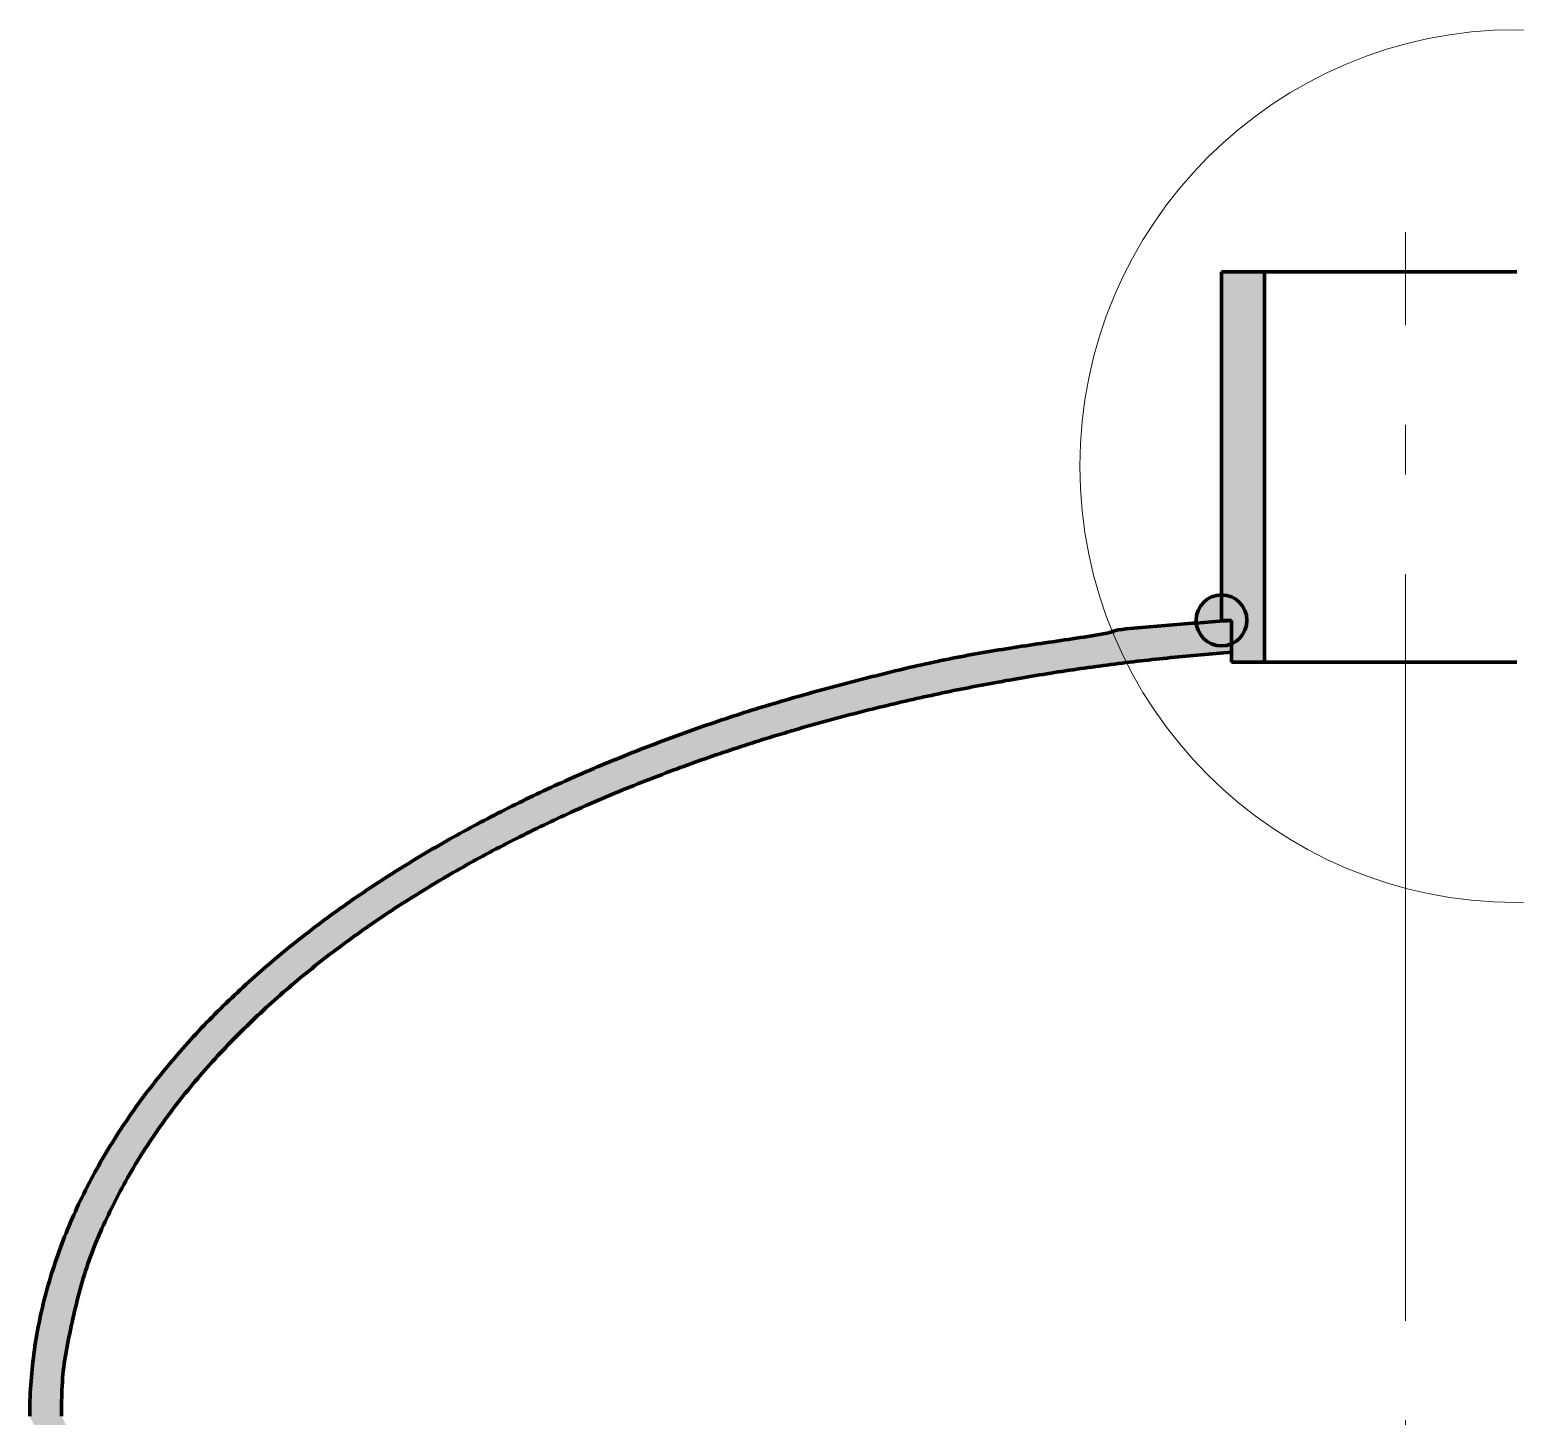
# Model space of a CAD drawing. Header units: millimetres. Extents: x 0 to 1554, y 0 to 420.
# Drawn here: x 213.85 to 243.7, y 292.14 to 320 of the extents above; entities that cross this region are included whole.
import ezdxf

# ---------------------------------------------------------------- set-up
doc = ezdxf.new("R2010")
doc.units = ezdxf.units.MM
doc.linetypes.add('IRAM-F-TRAZO-PUNTO', pattern=[20, 15, -2, 1, -2])
for name, color, linetype, lineweight in [('01-VISIBLE', 7, 'CONTINUOUS', 70), ('03-EJE', 1, 'IRAM-F-TRAZO-PUNTO', 18), ('05-RAYADO', 8, 'CONTINUOUS', 18), ('08-FINA', 5, 'CONTINUOUS', 18)]:
    doc.layers.add(name, color=color, linetype=linetype, lineweight=lineweight)

msp = doc.modelspace()

# ---------------------------------------------------------------- hatches: boundary and pattern name
at = {"layer": '05-RAYADO'}
h = msp.add_hatch(color=7, dxfattribs=at)
h.dxf.hatch_style = 1
h.paths.add_polyline_path([(238.662, 307.294), (237.998, 307.294), (237.998, 308.135), (237.8, 308.135), (237.8, 315.135), (238.662, 315.135)])
h = msp.add_hatch(color=7, dxfattribs=at)
h.dxf.hatch_style = 1
h.paths.add_polyline_path([(237.288, 308.135), (237.29, 308.175), (237.294, 308.215), (237.302, 308.255), (237.313, 308.293), (237.327, 308.331), (237.344, 308.368), (237.363, 308.403), (237.386, 308.436), (237.411, 308.468), (237.438, 308.497), (237.467, 308.524), (237.499, 308.549), (237.532, 308.572), (237.568, 308.591), (237.604, 308.608), (237.642, 308.622), (237.68, 308.633), (237.72, 308.641), (237.76, 308.646), (237.8, 308.647), (237.84, 308.646), (237.88, 308.641), (237.92, 308.633), (237.958, 308.622), (237.996, 308.608), (238.032, 308.591), (238.068, 308.572), (238.101, 308.549), (238.133, 308.524), (238.162, 308.497), (238.189, 308.468), (238.214, 308.436), (238.237, 308.403), (238.256, 308.368), (238.273, 308.331), (238.287, 308.293), (238.298, 308.255), (238.306, 308.215), (238.31, 308.175), (238.312, 308.135), (238.31, 308.095), (238.306, 308.055), (238.298, 308.016), (238.287, 307.977), (238.273, 307.939), (238.256, 307.903), (238.237, 307.868), (238.214, 307.834), (238.189, 307.803), (238.162, 307.773), (238.133, 307.746), (238.101, 307.721), (238.068, 307.699), (238.032, 307.679), (237.996, 307.662), (237.958, 307.648), (237.92, 307.637), (237.88, 307.629), (237.84, 307.625), (237.8, 307.623), (237.76, 307.625), (237.72, 307.629), (237.68, 307.637), (237.642, 307.648), (237.604, 307.662), (237.568, 307.679), (237.532, 307.699), (237.499, 307.721), (237.467, 307.746), (237.438, 307.773), (237.411, 307.803), (237.386, 307.834), (237.363, 307.868), (237.344, 307.903), (237.327, 307.939), (237.313, 307.977), (237.302, 308.016), (237.294, 308.055), (237.29, 308.095)])
h = msp.add_hatch(color=7, dxfattribs=at)
h.dxf.hatch_style = 1
h.paths.add_polyline_path([(215.13, 289.265), (214.49, 289.265), (214.49, 290.865), (213.85, 292.145), (213.85, 292.224), (213.851, 292.302), (213.853, 292.381), (213.855, 292.46), (213.858, 292.538), (213.862, 292.617), (213.866, 292.695), (213.871, 292.774), (213.877, 292.852), (213.883, 292.931), (213.89, 293.009), (213.897, 293.088), (213.905, 293.166), (213.914, 293.244), (213.924, 293.322), (213.934, 293.4), (213.945, 293.478), (213.956, 293.556), (213.968, 293.634), (213.981, 293.711), (213.994, 293.789), (214.008, 293.866), (214.023, 293.944), (214.038, 294.021), (214.054, 294.098), (214.07, 294.175), (214.087, 294.252), (214.105, 294.329), (214.123, 294.405), (214.142, 294.482), (214.162, 294.558), (214.182, 294.634), (214.202, 294.71), (214.224, 294.786), (214.245, 294.861), (214.268, 294.937), (214.291, 295.012), (214.314, 295.087), (214.339, 295.162), (214.363, 295.237), (214.389, 295.311), (214.414, 295.385), (214.441, 295.46), (214.468, 295.533), (214.495, 295.607), (214.523, 295.681), (214.552, 295.754), (214.581, 295.827), (214.611, 295.9), (214.641, 295.973), (214.672, 296.045), (214.703, 296.117), (214.734, 296.189), (214.767, 296.261), (214.799, 296.333), (214.833, 296.404), (214.866, 296.475), (214.901, 296.546), (214.935, 296.617), (214.97, 296.687), (215.006, 296.757), (215.042, 296.827), (215.079, 296.897), (215.116, 296.966), (215.153, 297.036), (215.191, 297.105), (215.23, 297.173), (215.269, 297.242), (215.308, 297.31), (215.347, 297.378), (215.388, 297.445), (215.428, 297.513), (215.469, 297.58), (215.511, 297.647), (215.552, 297.714), (215.595, 297.78), (215.637, 297.846), (215.68, 297.912), (215.724, 297.978), (215.767, 298.043), (215.812, 298.108), (215.856, 298.173), (215.901, 298.238), (215.946, 298.302), (215.992, 298.366), (216.038, 298.43), (216.085, 298.494), (216.131, 298.557), (216.179, 298.62), (216.226, 298.683), (216.274, 298.745), (216.322, 298.807), (216.371, 298.869), (216.419, 298.931), (216.469, 298.992), (216.518, 299.054), (216.568, 299.114), (216.618, 299.175), (216.669, 299.235), (216.719, 299.296), (216.77, 299.355), (216.822, 299.415), (216.874, 299.474), (216.926, 299.533), (216.978, 299.592), (217.03, 299.651), (217.083, 299.709), (217.136, 299.767), (217.19, 299.825), (217.244, 299.882), (217.298, 299.94), (217.352, 299.997), (217.406, 300.053), (217.461, 300.11), (217.516, 300.166), (217.572, 300.222), (217.627, 300.278), (217.683, 300.333), (217.739, 300.388), (217.795, 300.443), (217.852, 300.498), (217.909, 300.553), (217.966, 300.607), (218.023, 300.661), (218.081, 300.714), (218.138, 300.768), (218.196, 300.821), (218.255, 300.874), (218.313, 300.927), (218.372, 300.979), (218.431, 301.031), (218.49, 301.083), (218.549, 301.135), (218.609, 301.186), (218.669, 301.238), (218.728, 301.288), (218.789, 301.339), (218.849, 301.39), (218.91, 301.44), (218.97, 301.49), (219.031, 301.54), (219.092, 301.589), (219.154, 301.638), (219.215, 301.688), (219.277, 301.736), (219.339, 301.785), (219.401, 301.833), (219.463, 301.881), (219.526, 301.929), (219.589, 301.977), (219.651, 302.024), (219.714, 302.071), (219.777, 302.118), (219.841, 302.165), (219.904, 302.212), (219.968, 302.258), (220.032, 302.304), (220.096, 302.35), (220.16, 302.395), (220.224, 302.441), (220.289, 302.486), (220.353, 302.531), (220.418, 302.575), (220.483, 302.62), (220.548, 302.664), (220.613, 302.708), (220.679, 302.752), (220.744, 302.795), (220.81, 302.839), (220.876, 302.882), (220.942, 302.925), (221.008, 302.967), (221.074, 303.01), (221.141, 303.052), (221.207, 303.094), (221.274, 303.136), (221.341, 303.178), (221.408, 303.219), (221.475, 303.26), (221.542, 303.301), (221.609, 303.342), (221.676, 303.383), (221.744, 303.423), (221.812, 303.463), (221.88, 303.503), (221.947, 303.543), (222.015, 303.582), (222.084, 303.622), (222.152, 303.661), (222.22, 303.7), (222.289, 303.738), (222.357, 303.777), (222.426, 303.815), (222.495, 303.853), (222.564, 303.891), (222.633, 303.929), (222.702, 303.967), (222.772, 304.004), (222.841, 304.041), (222.91, 304.078), (222.98, 304.115), (223.05, 304.151), (223.119, 304.188), (223.189, 304.224), (223.259, 304.26), (223.329, 304.295), (223.4, 304.331), (223.47, 304.366), (223.54, 304.402), (223.611, 304.437), (223.681, 304.471), (223.752, 304.506), (223.823, 304.54), (223.894, 304.575), (223.965, 304.609), (224.036, 304.642), (224.107, 304.676), (224.178, 304.71), (224.249, 304.743), (224.321, 304.776), (224.392, 304.809), (224.464, 304.842), (224.536, 304.874), (224.607, 304.906), (224.679, 304.939), (224.751, 304.971), (224.823, 305.002), (224.895, 305.034), (224.967, 305.066), (225.039, 305.097), (225.112, 305.128), (225.184, 305.159), (225.256, 305.19), (225.329, 305.22), (225.402, 305.251), (225.474, 305.281), (225.547, 305.311), (225.62, 305.341), (225.693, 305.37), (225.766, 305.4), (225.839, 305.429), (225.912, 305.458), (225.985, 305.488), (226.058, 305.516), (226.131, 305.545), (226.205, 305.574), (226.278, 305.602), (226.352, 305.63), (226.425, 305.658), (226.499, 305.686), (226.572, 305.714), (226.646, 305.741), (226.72, 305.769), (226.794, 305.796), (226.867, 305.823), (226.941, 305.85), (227.015, 305.877), (227.09, 305.903), (227.164, 305.93), (227.238, 305.956), (227.312, 305.982), (227.386, 306.008), (227.461, 306.034), (227.535, 306.059), (227.61, 306.084), (227.684, 306.11), (227.759, 306.135), (227.834, 306.159), (227.908, 306.184), (227.983, 306.208), (228.058, 306.233), (228.133, 306.257), (228.208, 306.281), (228.283, 306.305), (228.358, 306.328), (228.433, 306.351), (228.508, 306.375), (228.584, 306.398), (228.659, 306.421), (228.734, 306.443), (228.81, 306.466), (228.885, 306.488), (228.961, 306.51), (229.036, 306.532), (229.112, 306.554), (229.187, 306.576), (229.263, 306.598), (229.339, 306.619), (229.415, 306.641), (229.49, 306.662), (229.566, 306.683), (229.642, 306.704), (229.718, 306.725), (229.794, 306.745), (229.87, 306.766), (229.946, 306.786), (230.022, 306.807), (230.098, 306.827), (230.174, 306.847), (230.25, 306.867), (230.326, 306.887), (230.402, 306.907), (230.478, 306.927), (230.555, 306.946), (230.631, 306.966), (230.707, 306.985), (230.783, 307.005), (230.86, 307.024), (230.936, 307.043), (231.012, 307.062), (231.089, 307.081), (231.165, 307.1), (231.242, 307.119), (231.318, 307.137), (231.395, 307.156), (231.471, 307.174), (231.548, 307.192), (231.624, 307.21), (231.701, 307.227), (231.778, 307.244), (231.855, 307.261), (231.932, 307.278), (232.009, 307.295), (232.086, 307.311), (232.163, 307.327), (232.24, 307.343), (232.317, 307.359), (232.394, 307.374), (232.471, 307.389), (232.548, 307.404), (232.626, 307.419), (232.703, 307.433), (232.781, 307.447), (232.858, 307.461), (232.936, 307.475), (233.013, 307.489), (233.091, 307.502), (233.168, 307.515), (233.246, 307.528), (233.323, 307.541), (233.401, 307.553), (233.479, 307.566), (233.557, 307.578), (233.634, 307.59), (233.712, 307.602), (233.79, 307.614), (233.868, 307.626), (233.946, 307.638), (234.023, 307.649), (234.101, 307.661), (234.179, 307.673), (234.257, 307.684), (234.335, 307.696), (234.413, 307.707), (234.49, 307.719), (234.568, 307.73), (234.646, 307.742), (234.724, 307.753), (234.802, 307.765), (234.88, 307.776), (234.957, 307.788), (235.035, 307.8), (235.113, 307.812), (235.191, 307.824), (235.269, 307.836), (235.346, 307.849), (235.424, 307.862), (235.501, 307.877), (235.578, 307.895), (235.65, 307.927), (235.726, 307.945), (235.804, 307.955), (235.882, 307.964), (235.96, 307.972), (236.039, 307.98), (236.117, 307.987), (236.196, 307.994), (236.274, 308.001), (236.352, 308.008), (236.431, 308.014), (236.509, 308.021), (236.588, 308.027), (236.666, 308.033), (236.745, 308.04), (236.823, 308.046), (236.901, 308.052), (236.98, 308.058), (237.058, 308.064), (237.137, 308.07), (237.215, 308.076), (237.294, 308.082), (237.372, 308.088), (237.451, 308.094), (237.529, 308.1), (237.608, 308.106), (237.686, 308.112), (237.765, 308.118), (237.843, 308.123), (237.922, 308.129), (238, 308.135), (238, 307.494), (237.924, 307.489), (237.848, 307.483), (237.772, 307.477), (237.696, 307.471), (237.62, 307.464), (237.544, 307.458), (237.468, 307.451), (237.392, 307.445), (237.316, 307.438), (237.24, 307.431), (237.165, 307.424), (237.089, 307.417), (237.013, 307.41), (236.937, 307.402), (236.861, 307.395), (236.785, 307.387), (236.709, 307.379), (236.634, 307.372), (236.558, 307.364), (236.482, 307.355), (236.406, 307.347), (236.331, 307.339), (236.255, 307.33), (236.179, 307.321), (236.103, 307.313), (236.028, 307.304), (235.952, 307.295), (235.876, 307.286), (235.801, 307.276), (235.725, 307.267), (235.649, 307.257), (235.574, 307.248), (235.498, 307.238), (235.423, 307.228), (235.347, 307.218), (235.272, 307.208), (235.196, 307.197), (235.121, 307.187), (235.045, 307.176), (234.97, 307.166), (234.894, 307.155), (234.819, 307.144), (234.743, 307.133), (234.668, 307.121), (234.593, 307.11), (234.517, 307.099), (234.442, 307.087), (234.367, 307.075), (234.291, 307.063), (234.216, 307.051), (234.141, 307.039), (234.066, 307.027), (233.99, 307.015), (233.915, 307.002), (233.84, 306.989), (233.765, 306.976), (233.69, 306.964), (233.615, 306.95), (233.54, 306.937), (233.465, 306.924), (233.39, 306.91), (233.315, 306.897), (233.24, 306.883), (233.165, 306.869), (233.09, 306.855), (233.015, 306.841), (232.94, 306.827), (232.865, 306.813), (232.79, 306.798), (232.716, 306.783), (232.641, 306.768), (232.566, 306.754), (232.491, 306.738), (232.417, 306.723), (232.342, 306.708), (232.267, 306.692), (232.193, 306.677), (232.118, 306.661), (232.044, 306.645), (231.969, 306.629), (231.895, 306.613), (231.82, 306.597), (231.746, 306.58), (231.672, 306.564), (231.597, 306.547), (231.523, 306.53), (231.449, 306.513), (231.374, 306.496), (231.3, 306.479), (231.226, 306.461), (231.152, 306.444), (231.078, 306.426), (231.003, 306.408), (230.929, 306.39), (230.855, 306.372), (230.781, 306.354), (230.707, 306.335), (230.633, 306.317), (230.56, 306.298), (230.486, 306.279), (230.412, 306.26), (230.338, 306.241), (230.264, 306.222), (230.191, 306.203), (230.117, 306.183), (230.043, 306.163), (229.97, 306.143), (229.896, 306.124), (229.823, 306.103), (229.749, 306.083), (229.676, 306.063), (229.602, 306.042), (229.529, 306.021), (229.456, 306.001), (229.383, 305.98), (229.309, 305.958), (229.236, 305.937), (229.163, 305.916), (229.09, 305.894), (229.017, 305.872), (228.944, 305.85), (228.871, 305.828), (228.798, 305.806), (228.725, 305.784), (228.652, 305.761), (228.579, 305.739), (228.507, 305.716), (228.434, 305.693), (228.361, 305.67), (228.289, 305.647), (228.216, 305.623), (228.144, 305.6), (228.071, 305.576), (227.999, 305.552), (227.927, 305.528), (227.854, 305.504), (227.782, 305.48), (227.71, 305.455), (227.638, 305.431), (227.566, 305.406), (227.494, 305.381), (227.422, 305.356), (227.35, 305.331), (227.278, 305.305), (227.206, 305.28), (227.134, 305.254), (227.063, 305.228), (226.991, 305.202), (226.92, 305.176), (226.848, 305.149), (226.777, 305.123), (226.705, 305.096), (226.634, 305.069), (226.563, 305.042), (226.491, 305.015), (226.42, 304.988), (226.349, 304.96), (226.278, 304.932), (226.207, 304.905), (226.136, 304.877), (226.066, 304.848), (225.995, 304.82), (225.924, 304.792), (225.854, 304.763), (225.783, 304.734), (225.712, 304.705), (225.642, 304.676), (225.572, 304.647), (225.501, 304.617), (225.431, 304.587), (225.361, 304.558), (225.291, 304.528), (225.221, 304.497), (225.151, 304.467), (225.081, 304.436), (225.012, 304.406), (224.942, 304.375), (224.872, 304.344), (224.803, 304.313), (224.733, 304.281), (224.664, 304.25), (224.595, 304.218), (224.525, 304.186), (224.456, 304.154), (224.387, 304.122), (224.318, 304.089), (224.25, 304.056), (224.181, 304.024), (224.112, 303.991), (224.043, 303.957), (223.975, 303.924), (223.906, 303.89), (223.838, 303.857), (223.77, 303.823), (223.702, 303.789), (223.634, 303.754), (223.566, 303.72), (223.498, 303.685), (223.43, 303.65), (223.362, 303.615), (223.295, 303.58), (223.227, 303.545), (223.16, 303.509), (223.093, 303.473), (223.025, 303.437), (222.958, 303.401), (222.891, 303.365), (222.824, 303.328), (222.758, 303.291), (222.691, 303.255), (222.624, 303.217), (222.558, 303.18), (222.492, 303.143), (222.425, 303.105), (222.359, 303.067), (222.293, 303.029), (222.227, 302.99), (222.162, 302.952), (222.096, 302.913), (222.031, 302.874), (221.965, 302.835), (221.9, 302.796), (221.835, 302.756), (221.77, 302.717), (221.705, 302.677), (221.64, 302.637), (221.575, 302.596), (221.511, 302.556), (221.446, 302.515), (221.382, 302.474), (221.318, 302.433), (221.254, 302.391), (221.19, 302.35), (221.126, 302.308), (221.063, 302.266), (220.999, 302.224), (220.936, 302.181), (220.873, 302.139), (220.81, 302.096), (220.747, 302.053), (220.684, 302.009), (220.622, 301.966), (220.559, 301.922), (220.497, 301.878), (220.435, 301.834), (220.373, 301.789), (220.311, 301.745), (220.25, 301.7), (220.188, 301.655), (220.127, 301.61), (220.066, 301.564), (220.005, 301.518), (219.944, 301.472), (219.883, 301.426), (219.823, 301.38), (219.763, 301.333), (219.702, 301.286), (219.643, 301.239), (219.583, 301.192), (219.523, 301.144), (219.464, 301.096), (219.405, 301.048), (219.346, 301), (219.287, 300.952), (219.228, 300.903), (219.17, 300.854), (219.112, 300.805), (219.054, 300.755), (218.996, 300.706), (218.938, 300.656), (218.881, 300.605), (218.824, 300.555), (218.767, 300.504), (218.71, 300.453), (218.654, 300.402), (218.597, 300.351), (218.541, 300.299), (218.485, 300.247), (218.43, 300.195), (218.375, 300.143), (218.319, 300.09), (218.264, 300.037), (218.21, 299.984), (218.155, 299.931), (218.101, 299.877), (218.047, 299.823), (217.994, 299.769), (217.94, 299.715), (217.887, 299.66), (217.834, 299.606), (217.782, 299.55), (217.729, 299.495), (217.677, 299.439), (217.625, 299.384), (217.574, 299.327), (217.522, 299.271), (217.471, 299.214), (217.421, 299.157), (217.37, 299.1), (217.32, 299.043), (217.27, 298.985), (217.221, 298.927), (217.171, 298.869), (217.122, 298.811), (217.074, 298.752), (217.025, 298.693), (216.977, 298.634), (216.93, 298.575), (216.882, 298.515), (216.835, 298.455), (216.789, 298.395), (216.742, 298.334), (216.696, 298.273), (216.651, 298.212), (216.605, 298.151), (216.56, 298.09), (216.516, 298.028), (216.472, 297.966), (216.428, 297.903), (216.384, 297.841), (216.341, 297.778), (216.299, 297.715), (216.256, 297.651), (216.215, 297.587), (216.173, 297.524), (216.132, 297.459), (216.091, 297.395), (216.051, 297.33), (216.011, 297.265), (215.972, 297.2), (215.933, 297.134), (215.894, 297.069), (215.856, 297.003), (215.818, 296.936), (215.781, 296.87), (215.744, 296.803), (215.707, 296.737), (215.671, 296.669), (215.636, 296.602), (215.6, 296.535), (215.565, 296.467), (215.531, 296.399), (215.497, 296.331), (215.463, 296.262), (215.43, 296.194), (215.397, 296.125), (215.365, 296.056), (215.333, 295.987), (215.301, 295.917), (215.271, 295.848), (215.24, 295.778), (215.211, 295.707), (215.182, 295.637), (215.153, 295.566), (215.126, 295.495), (215.098, 295.424), (215.072, 295.353), (215.046, 295.281), (215.021, 295.209), (214.996, 295.137), (214.973, 295.064), (214.95, 294.992), (214.927, 294.919), (214.905, 294.846), (214.884, 294.773), (214.864, 294.699), (214.844, 294.626), (214.825, 294.552), (214.806, 294.478), (214.787, 294.404), (214.769, 294.33), (214.752, 294.256), (214.734, 294.182), (214.718, 294.107), (214.701, 294.033), (214.685, 293.958), (214.669, 293.884), (214.654, 293.809), (214.638, 293.735), (214.623, 293.66), (214.609, 293.585), (214.594, 293.51), (214.58, 293.435), (214.567, 293.36), (214.554, 293.285), (214.543, 293.21), (214.533, 293.134), (214.524, 293.058), (214.517, 292.983), (214.511, 292.907), (214.506, 292.83), (214.502, 292.754), (214.498, 292.678), (214.496, 292.602), (214.494, 292.526), (214.492, 292.45), (214.491, 292.373), (214.491, 292.297), (214.49, 292.221), (214.49, 292.145), (215.13, 290.865)])

# ---------------------------------------------------------------- linework, layer by layer
at = {"layer": '01-VISIBLE'}
for p, q in [((238.662, 315.135), (237.8, 315.135)), ((237.8, 308.135), (237.8, 315.135)), ((238.662, 307.294), (238.662, 315.135)), ((237.998, 308.135), (237.8, 308.135)), ((237.998, 307.294), (237.998, 308.135)), ((238, 308.135), (238, 307.494)), ((238.662, 307.294), (237.998, 307.294))]:
    msp.add_line(p, q, dxfattribs=at)
for points in [[(243.734, 315.135), (243.673, 315.135), (243.613, 315.135), (243.553, 315.135), (243.492, 315.135), (243.432, 315.135), (243.372, 315.135), (243.311, 315.135), (243.251, 315.135), (243.19, 315.135), (243.13, 315.135), (243.07, 315.135), (243.009, 315.135), (242.949, 315.135), (242.889, 315.135), (242.828, 315.135), (242.768, 315.135), (242.707, 315.135), (242.647, 315.135), (242.587, 315.135), (242.526, 315.135), (242.466, 315.135), (242.406, 315.135), (242.345, 315.135), (242.285, 315.135), (242.224, 315.135), (242.164, 315.135), (242.104, 315.135), (242.043, 315.135), (241.983, 315.135), (241.923, 315.135), (241.862, 315.135), (241.802, 315.135), (241.741, 315.135), (241.681, 315.135), (241.621, 315.135), (241.56, 315.135), (241.5, 315.135), (241.44, 315.135), (241.379, 315.135), (241.319, 315.135), (241.259, 315.135), (241.198, 315.135), (241.138, 315.135), (241.077, 315.135), (241.017, 315.135), (240.957, 315.135), (240.896, 315.135), (240.836, 315.135), (240.776, 315.135), (240.715, 315.135), (240.655, 315.135), (240.594, 315.135), (240.534, 315.135), (240.474, 315.135), (240.413, 315.135), (240.353, 315.135), (240.293, 315.135), (240.232, 315.135), (240.172, 315.135), (240.111, 315.135), (240.051, 315.135), (239.991, 315.135), (239.93, 315.135), (239.87, 315.135), (239.81, 315.135), (239.749, 315.135), (239.689, 315.135), (239.628, 315.135), (239.568, 315.135), (239.508, 315.135), (239.447, 315.135), (239.387, 315.135), (239.327, 315.135), (239.266, 315.135), (239.206, 315.135), (239.145, 315.135), (239.085, 315.135), (239.025, 315.135), (238.964, 315.135), (238.904, 315.135), (238.844, 315.135), (238.783, 315.135), (238.723, 315.135), (238.662, 315.135)], [(213.85, 292.145), (213.85, 292.224), (213.851, 292.302), (213.853, 292.381), (213.855, 292.46), (213.858, 292.538), (213.862, 292.617), (213.866, 292.695), (213.871, 292.774), (213.877, 292.852), (213.883, 292.931), (213.89, 293.009), (213.897, 293.088), (213.905, 293.166), (213.914, 293.244), (213.924, 293.322), (213.934, 293.4), (213.945, 293.478), (213.956, 293.556), (213.968, 293.634), (213.981, 293.711), (213.994, 293.789), (214.008, 293.866), (214.023, 293.944), (214.038, 294.021), (214.054, 294.098), (214.07, 294.175), (214.087, 294.252), (214.105, 294.329), (214.123, 294.405), (214.142, 294.482), (214.162, 294.558), (214.182, 294.634), (214.202, 294.71), (214.224, 294.786), (214.245, 294.861), (214.268, 294.937), (214.291, 295.012), (214.314, 295.087), (214.339, 295.162), (214.363, 295.237), (214.389, 295.311), (214.414, 295.385), (214.441, 295.46), (214.468, 295.533), (214.495, 295.607), (214.523, 295.681), (214.552, 295.754), (214.581, 295.827), (214.611, 295.9), (214.641, 295.973), (214.672, 296.045), (214.703, 296.117), (214.734, 296.189), (214.767, 296.261), (214.799, 296.333), (214.833, 296.404), (214.866, 296.475), (214.901, 296.546), (214.935, 296.617), (214.97, 296.687), (215.006, 296.757), (215.042, 296.827), (215.079, 296.897), (215.116, 296.966), (215.153, 297.036), (215.191, 297.105), (215.23, 297.173), (215.269, 297.242), (215.308, 297.31), (215.347, 297.378), (215.388, 297.445), (215.428, 297.513), (215.469, 297.58), (215.511, 297.647), (215.552, 297.714), (215.595, 297.78), (215.637, 297.846), (215.68, 297.912), (215.724, 297.978), (215.767, 298.043), (215.812, 298.108), (215.856, 298.173), (215.901, 298.238), (215.946, 298.302), (215.992, 298.366), (216.038, 298.43), (216.085, 298.494), (216.131, 298.557), (216.179, 298.62), (216.226, 298.683), (216.274, 298.745), (216.322, 298.807), (216.371, 298.869), (216.419, 298.931), (216.469, 298.992), (216.518, 299.054), (216.568, 299.114), (216.618, 299.175), (216.669, 299.235), (216.719, 299.296), (216.77, 299.355), (216.822, 299.415), (216.874, 299.474), (216.926, 299.533), (216.978, 299.592), (217.03, 299.651), (217.083, 299.709), (217.136, 299.767), (217.19, 299.825), (217.244, 299.882), (217.298, 299.94), (217.352, 299.997), (217.406, 300.053), (217.461, 300.11), (217.516, 300.166), (217.572, 300.222), (217.627, 300.278), (217.683, 300.333), (217.739, 300.388), (217.795, 300.443), (217.852, 300.498), (217.909, 300.553), (217.966, 300.607), (218.023, 300.661), (218.081, 300.714), (218.138, 300.768), (218.196, 300.821), (218.255, 300.874), (218.313, 300.927), (218.372, 300.979), (218.431, 301.031), (218.49, 301.083), (218.549, 301.135), (218.609, 301.186), (218.669, 301.238), (218.728, 301.288), (218.789, 301.339), (218.849, 301.39), (218.91, 301.44), (218.97, 301.49), (219.031, 301.54), (219.092, 301.589), (219.154, 301.638), (219.215, 301.688), (219.277, 301.736), (219.339, 301.785), (219.401, 301.833), (219.463, 301.881), (219.526, 301.929), (219.589, 301.977), (219.651, 302.024), (219.714, 302.071), (219.777, 302.118), (219.841, 302.165), (219.904, 302.212), (219.968, 302.258), (220.032, 302.304), (220.096, 302.35), (220.16, 302.395), (220.224, 302.441), (220.289, 302.486), (220.353, 302.531), (220.418, 302.575), (220.483, 302.62), (220.548, 302.664), (220.613, 302.708), (220.679, 302.752), (220.744, 302.795), (220.81, 302.839), (220.876, 302.882), (220.942, 302.925), (221.008, 302.967), (221.074, 303.01), (221.141, 303.052), (221.207, 303.094), (221.274, 303.136), (221.341, 303.178), (221.408, 303.219), (221.475, 303.26), (221.542, 303.301), (221.609, 303.342), (221.676, 303.383), (221.744, 303.423), (221.812, 303.463), (221.88, 303.503), (221.947, 303.543), (222.015, 303.582), (222.084, 303.622), (222.152, 303.661), (222.22, 303.7), (222.289, 303.738), (222.357, 303.777), (222.426, 303.815), (222.495, 303.853), (222.564, 303.891), (222.633, 303.929), (222.702, 303.967), (222.772, 304.004), (222.841, 304.041), (222.91, 304.078), (222.98, 304.115), (223.05, 304.151), (223.119, 304.188), (223.189, 304.224), (223.259, 304.26), (223.329, 304.295), (223.4, 304.331), (223.47, 304.366), (223.54, 304.402), (223.611, 304.437), (223.681, 304.471), (223.752, 304.506), (223.823, 304.54), (223.894, 304.575), (223.965, 304.609), (224.036, 304.642), (224.107, 304.676), (224.178, 304.71), (224.249, 304.743), (224.321, 304.776), (224.392, 304.809), (224.464, 304.842), (224.536, 304.874), (224.607, 304.906), (224.679, 304.939), (224.751, 304.971), (224.823, 305.002), (224.895, 305.034), (224.967, 305.066), (225.039, 305.097), (225.112, 305.128), (225.184, 305.159), (225.256, 305.19), (225.329, 305.22), (225.402, 305.251), (225.474, 305.281), (225.547, 305.311), (225.62, 305.341), (225.693, 305.37), (225.766, 305.4), (225.839, 305.429), (225.912, 305.458), (225.985, 305.488), (226.058, 305.516), (226.131, 305.545), (226.205, 305.574), (226.278, 305.602), (226.352, 305.63), (226.425, 305.658), (226.499, 305.686), (226.572, 305.714), (226.646, 305.741), (226.72, 305.769), (226.794, 305.796), (226.867, 305.823), (226.941, 305.85), (227.015, 305.877), (227.09, 305.903), (227.164, 305.93), (227.238, 305.956), (227.312, 305.982), (227.386, 306.008), (227.461, 306.034), (227.535, 306.059), (227.61, 306.084), (227.684, 306.11), (227.759, 306.135), (227.834, 306.159), (227.908, 306.184), (227.983, 306.208), (228.058, 306.233), (228.133, 306.257), (228.208, 306.281), (228.283, 306.305), (228.358, 306.328), (228.433, 306.351), (228.508, 306.375), (228.584, 306.398), (228.659, 306.421), (228.734, 306.443), (228.81, 306.466), (228.885, 306.488), (228.961, 306.51), (229.036, 306.532), (229.112, 306.554), (229.187, 306.576), (229.263, 306.598), (229.339, 306.619), (229.415, 306.641), (229.49, 306.662), (229.566, 306.683), (229.642, 306.704), (229.718, 306.725), (229.794, 306.745), (229.87, 306.766), (229.946, 306.786), (230.022, 306.807), (230.098, 306.827), (230.174, 306.847), (230.25, 306.867), (230.326, 306.887), (230.402, 306.907), (230.478, 306.927), (230.555, 306.946), (230.631, 306.966), (230.707, 306.985), (230.783, 307.005), (230.86, 307.024), (230.936, 307.043), (231.012, 307.062), (231.089, 307.081), (231.165, 307.1), (231.242, 307.119), (231.318, 307.137), (231.395, 307.156), (231.471, 307.174), (231.548, 307.192), (231.624, 307.21), (231.701, 307.227), (231.778, 307.244), (231.855, 307.261), (231.932, 307.278), (232.009, 307.295), (232.086, 307.311), (232.163, 307.327), (232.24, 307.343), (232.317, 307.359), (232.394, 307.374), (232.471, 307.389), (232.548, 307.404), (232.626, 307.419), (232.703, 307.433), (232.781, 307.447), (232.858, 307.461), (232.936, 307.475), (233.013, 307.489), (233.091, 307.502), (233.168, 307.515), (233.246, 307.528), (233.323, 307.541), (233.401, 307.553), (233.479, 307.566), (233.557, 307.578), (233.634, 307.59), (233.712, 307.602), (233.79, 307.614), (233.868, 307.626), (233.946, 307.638), (234.023, 307.649), (234.101, 307.661), (234.179, 307.673), (234.257, 307.684), (234.335, 307.696), (234.413, 307.707), (234.49, 307.719), (234.568, 307.73), (234.646, 307.742), (234.724, 307.753), (234.802, 307.765), (234.88, 307.776), (234.957, 307.788), (235.035, 307.8), (235.113, 307.812), (235.191, 307.824), (235.269, 307.836), (235.346, 307.849), (235.424, 307.862), (235.501, 307.877), (235.578, 307.895), (235.65, 307.927), (235.726, 307.945), (235.804, 307.955), (235.882, 307.964), (235.96, 307.972), (236.039, 307.98), (236.117, 307.987), (236.196, 307.994), (236.274, 308.001), (236.352, 308.008), (236.431, 308.014), (236.509, 308.021), (236.588, 308.027), (236.666, 308.033), (236.745, 308.04), (236.823, 308.046), (236.901, 308.052), (236.98, 308.058), (237.058, 308.064), (237.137, 308.07), (237.215, 308.076), (237.294, 308.082), (237.372, 308.088), (237.451, 308.094), (237.529, 308.1), (237.608, 308.106), (237.686, 308.112), (237.765, 308.118), (237.843, 308.123), (237.922, 308.129), (238, 308.135)], [(238, 307.494), (237.924, 307.489), (237.848, 307.483), (237.772, 307.477), (237.696, 307.471), (237.62, 307.464), (237.544, 307.458), (237.468, 307.451), (237.392, 307.445), (237.316, 307.438), (237.24, 307.431), (237.165, 307.424), (237.089, 307.417), (237.013, 307.41), (236.937, 307.402), (236.861, 307.395), (236.785, 307.387), (236.709, 307.379), (236.634, 307.372), (236.558, 307.364), (236.482, 307.355), (236.406, 307.347), (236.331, 307.339), (236.255, 307.33), (236.179, 307.321), (236.103, 307.313), (236.028, 307.304), (235.952, 307.295), (235.876, 307.286), (235.801, 307.276), (235.725, 307.267), (235.649, 307.257), (235.574, 307.248), (235.498, 307.238), (235.423, 307.228), (235.347, 307.218), (235.272, 307.208), (235.196, 307.197), (235.121, 307.187), (235.045, 307.176), (234.97, 307.166), (234.894, 307.155), (234.819, 307.144), (234.743, 307.133), (234.668, 307.121), (234.593, 307.11), (234.517, 307.099), (234.442, 307.087), (234.367, 307.075), (234.291, 307.063), (234.216, 307.051), (234.141, 307.039), (234.066, 307.027), (233.99, 307.015), (233.915, 307.002), (233.84, 306.989), (233.765, 306.976), (233.69, 306.964), (233.615, 306.95), (233.54, 306.937), (233.465, 306.924), (233.39, 306.91), (233.315, 306.897), (233.24, 306.883), (233.165, 306.869), (233.09, 306.855), (233.015, 306.841), (232.94, 306.827), (232.865, 306.813), (232.79, 306.798), (232.716, 306.783), (232.641, 306.768), (232.566, 306.754), (232.491, 306.738), (232.417, 306.723), (232.342, 306.708), (232.267, 306.692), (232.193, 306.677), (232.118, 306.661), (232.044, 306.645), (231.969, 306.629), (231.895, 306.613), (231.82, 306.597), (231.746, 306.58), (231.672, 306.564), (231.597, 306.547), (231.523, 306.53), (231.449, 306.513), (231.374, 306.496), (231.3, 306.479), (231.226, 306.461), (231.152, 306.444), (231.078, 306.426), (231.003, 306.408), (230.929, 306.39), (230.855, 306.372), (230.781, 306.354), (230.707, 306.335), (230.633, 306.317), (230.56, 306.298), (230.486, 306.279), (230.412, 306.26), (230.338, 306.241), (230.264, 306.222), (230.191, 306.203), (230.117, 306.183), (230.043, 306.163), (229.97, 306.143), (229.896, 306.124), (229.823, 306.103), (229.749, 306.083), (229.676, 306.063), (229.602, 306.042), (229.529, 306.021), (229.456, 306.001), (229.383, 305.98), (229.309, 305.958), (229.236, 305.937), (229.163, 305.916), (229.09, 305.894), (229.017, 305.872), (228.944, 305.85), (228.871, 305.828), (228.798, 305.806), (228.725, 305.784), (228.652, 305.761), (228.579, 305.739), (228.507, 305.716), (228.434, 305.693), (228.361, 305.67), (228.289, 305.647), (228.216, 305.623), (228.144, 305.6), (228.071, 305.576), (227.999, 305.552), (227.927, 305.528), (227.854, 305.504), (227.782, 305.48), (227.71, 305.455), (227.638, 305.431), (227.566, 305.406), (227.494, 305.381), (227.422, 305.356), (227.35, 305.331), (227.278, 305.305), (227.206, 305.28), (227.134, 305.254), (227.063, 305.228), (226.991, 305.202), (226.92, 305.176), (226.848, 305.149), (226.777, 305.123), (226.705, 305.096), (226.634, 305.069), (226.563, 305.042), (226.491, 305.015), (226.42, 304.988), (226.349, 304.96), (226.278, 304.932), (226.207, 304.905), (226.136, 304.877), (226.066, 304.848), (225.995, 304.82), (225.924, 304.792), (225.854, 304.763), (225.783, 304.734), (225.712, 304.705), (225.642, 304.676), (225.572, 304.647), (225.501, 304.617), (225.431, 304.587), (225.361, 304.558), (225.291, 304.528), (225.221, 304.497), (225.151, 304.467), (225.081, 304.436), (225.012, 304.406), (224.942, 304.375), (224.872, 304.344), (224.803, 304.313), (224.733, 304.281), (224.664, 304.25), (224.595, 304.218), (224.525, 304.186), (224.456, 304.154), (224.387, 304.122), (224.318, 304.089), (224.25, 304.056), (224.181, 304.024), (224.112, 303.991), (224.043, 303.957), (223.975, 303.924), (223.906, 303.89), (223.838, 303.857), (223.77, 303.823), (223.702, 303.789), (223.634, 303.754), (223.566, 303.72), (223.498, 303.685), (223.43, 303.65), (223.362, 303.615), (223.295, 303.58), (223.227, 303.545), (223.16, 303.509), (223.093, 303.473), (223.025, 303.437), (222.958, 303.401), (222.891, 303.365), (222.824, 303.328), (222.758, 303.291), (222.691, 303.255), (222.624, 303.217), (222.558, 303.18), (222.492, 303.143), (222.425, 303.105), (222.359, 303.067), (222.293, 303.029), (222.227, 302.99), (222.162, 302.952), (222.096, 302.913), (222.031, 302.874), (221.965, 302.835), (221.9, 302.796), (221.835, 302.756), (221.77, 302.717), (221.705, 302.677), (221.64, 302.637), (221.575, 302.596), (221.511, 302.556), (221.446, 302.515), (221.382, 302.474), (221.318, 302.433), (221.254, 302.391), (221.19, 302.35), (221.126, 302.308), (221.063, 302.266), (220.999, 302.224), (220.936, 302.181), (220.873, 302.139), (220.81, 302.096), (220.747, 302.053), (220.684, 302.009), (220.622, 301.966), (220.559, 301.922), (220.497, 301.878), (220.435, 301.834), (220.373, 301.789), (220.311, 301.745), (220.25, 301.7), (220.188, 301.655), (220.127, 301.61), (220.066, 301.564), (220.005, 301.518), (219.944, 301.472), (219.883, 301.426), (219.823, 301.38), (219.763, 301.333), (219.702, 301.286), (219.643, 301.239), (219.583, 301.192), (219.523, 301.144), (219.464, 301.096), (219.405, 301.048), (219.346, 301), (219.287, 300.952), (219.228, 300.903), (219.17, 300.854), (219.112, 300.805), (219.054, 300.755), (218.996, 300.706), (218.938, 300.656), (218.881, 300.605), (218.824, 300.555), (218.767, 300.504), (218.71, 300.453), (218.654, 300.402), (218.597, 300.351), (218.541, 300.299), (218.485, 300.247), (218.43, 300.195), (218.375, 300.143), (218.319, 300.09), (218.264, 300.037), (218.21, 299.984), (218.155, 299.931), (218.101, 299.877), (218.047, 299.823), (217.994, 299.769), (217.94, 299.715), (217.887, 299.66), (217.834, 299.606), (217.782, 299.55), (217.729, 299.495), (217.677, 299.439), (217.625, 299.384), (217.574, 299.327), (217.522, 299.271), (217.471, 299.214), (217.421, 299.157), (217.37, 299.1), (217.32, 299.043), (217.27, 298.985), (217.221, 298.927), (217.171, 298.869), (217.122, 298.811), (217.074, 298.752), (217.025, 298.693), (216.977, 298.634), (216.93, 298.575), (216.882, 298.515), (216.835, 298.455), (216.789, 298.395), (216.742, 298.334), (216.696, 298.273), (216.651, 298.212), (216.605, 298.151), (216.56, 298.09), (216.516, 298.028), (216.472, 297.966), (216.428, 297.903), (216.384, 297.841), (216.341, 297.778), (216.299, 297.715), (216.256, 297.651), (216.215, 297.587), (216.173, 297.524), (216.132, 297.459), (216.091, 297.395), (216.051, 297.33), (216.011, 297.265), (215.972, 297.2), (215.933, 297.134), (215.894, 297.069), (215.856, 297.003), (215.818, 296.936), (215.781, 296.87), (215.744, 296.803), (215.707, 296.737), (215.671, 296.669), (215.636, 296.602), (215.6, 296.535), (215.565, 296.467), (215.531, 296.399), (215.497, 296.331), (215.463, 296.262), (215.43, 296.194), (215.397, 296.125), (215.365, 296.056), (215.333, 295.987), (215.301, 295.917), (215.271, 295.848), (215.24, 295.778), (215.211, 295.707), (215.182, 295.637), (215.153, 295.566), (215.126, 295.495), (215.098, 295.424), (215.072, 295.353), (215.046, 295.281), (215.021, 295.209), (214.996, 295.137), (214.973, 295.064), (214.95, 294.992), (214.927, 294.919), (214.905, 294.846), (214.884, 294.773), (214.864, 294.699), (214.844, 294.626), (214.825, 294.552), (214.806, 294.478), (214.787, 294.404), (214.769, 294.33), (214.752, 294.256), (214.734, 294.182), (214.718, 294.107), (214.701, 294.033), (214.685, 293.958), (214.669, 293.884), (214.654, 293.809), (214.638, 293.735), (214.623, 293.66), (214.609, 293.585), (214.594, 293.51), (214.58, 293.435), (214.567, 293.36), (214.554, 293.285), (214.543, 293.21), (214.533, 293.134), (214.524, 293.058), (214.517, 292.983), (214.511, 292.907), (214.506, 292.83), (214.502, 292.754), (214.498, 292.678), (214.496, 292.602), (214.494, 292.526), (214.492, 292.45), (214.491, 292.373), (214.491, 292.297), (214.49, 292.221), (214.49, 292.145)], [(243.734, 307.294), (243.673, 307.294), (243.613, 307.294), (243.553, 307.294), (243.492, 307.294), (243.432, 307.294), (243.372, 307.294), (243.311, 307.294), (243.251, 307.294), (243.19, 307.294), (243.13, 307.294), (243.07, 307.294), (243.009, 307.294), (242.949, 307.294), (242.889, 307.294), (242.828, 307.294), (242.768, 307.294), (242.707, 307.294), (242.647, 307.294), (242.587, 307.294), (242.526, 307.294), (242.466, 307.294), (242.406, 307.294), (242.345, 307.294), (242.285, 307.294), (242.224, 307.294), (242.164, 307.294), (242.104, 307.294), (242.043, 307.294), (241.983, 307.294), (241.923, 307.294), (241.862, 307.294), (241.802, 307.294), (241.741, 307.294), (241.681, 307.294), (241.621, 307.294), (241.56, 307.294), (241.5, 307.294), (241.44, 307.294), (241.379, 307.294), (241.319, 307.294), (241.259, 307.294), (241.198, 307.294), (241.138, 307.294), (241.077, 307.294), (241.017, 307.294), (240.957, 307.294), (240.896, 307.294), (240.836, 307.294), (240.776, 307.294), (240.715, 307.294), (240.655, 307.294), (240.594, 307.294), (240.534, 307.294), (240.474, 307.294), (240.413, 307.294), (240.353, 307.294), (240.293, 307.294), (240.232, 307.294), (240.172, 307.294), (240.111, 307.294), (240.051, 307.294), (239.991, 307.294), (239.93, 307.294), (239.87, 307.294), (239.81, 307.294), (239.749, 307.294), (239.689, 307.294), (239.628, 307.294), (239.568, 307.294), (239.508, 307.294), (239.447, 307.294), (239.387, 307.294), (239.327, 307.294), (239.266, 307.294), (239.206, 307.294), (239.145, 307.294), (239.085, 307.294), (239.025, 307.294), (238.964, 307.294), (238.904, 307.294), (238.844, 307.294), (238.783, 307.294), (238.723, 307.294), (238.662, 307.294)]]:
    msp.add_lwpolyline(points, dxfattribs=at)
for start, end in [(90, 180), (-90, 90), (180, -90)]:
    msp.add_arc((237.8, 308.135), 0.512, start, end, dxfattribs=at)
at = {"layer": '03-EJE'}
msp.add_line((241.5, 174.065), (241.5, 315.935), dxfattribs=at)
at = {"layer": '08-FINA'}
msp.add_circle((243.72, 311.235), 8.767, dxfattribs=at)

doc.saveas('drawing.dxf')
